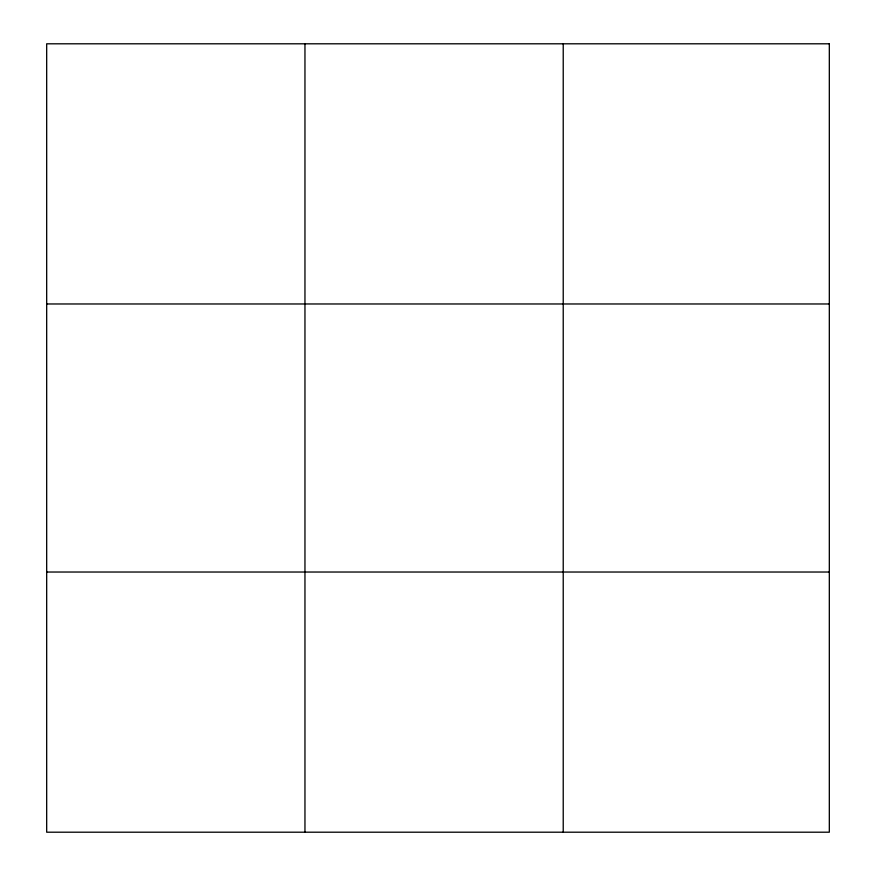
<?xml version="1.0" encoding="UTF-8"?>
<svg xmlns="http://www.w3.org/2000/svg" width="876" height="876" viewBox="0 0 876 876"><rect width="100%" height="100%" fill="white"/><g stroke="black" fill="none" stroke-linecap="round" stroke-linejoin="round"><path stroke-width="1.31" d="M304.957 832.2L304.957 43.8M563.224 832.2L563.224 43.8M46.68 303.972L829.32 303.972M46.68 572.028L829.32 572.028M829.32 43.8L829.32 832.2L46.68 832.2L46.68 43.8L829.32 43.8"/></g></svg>
